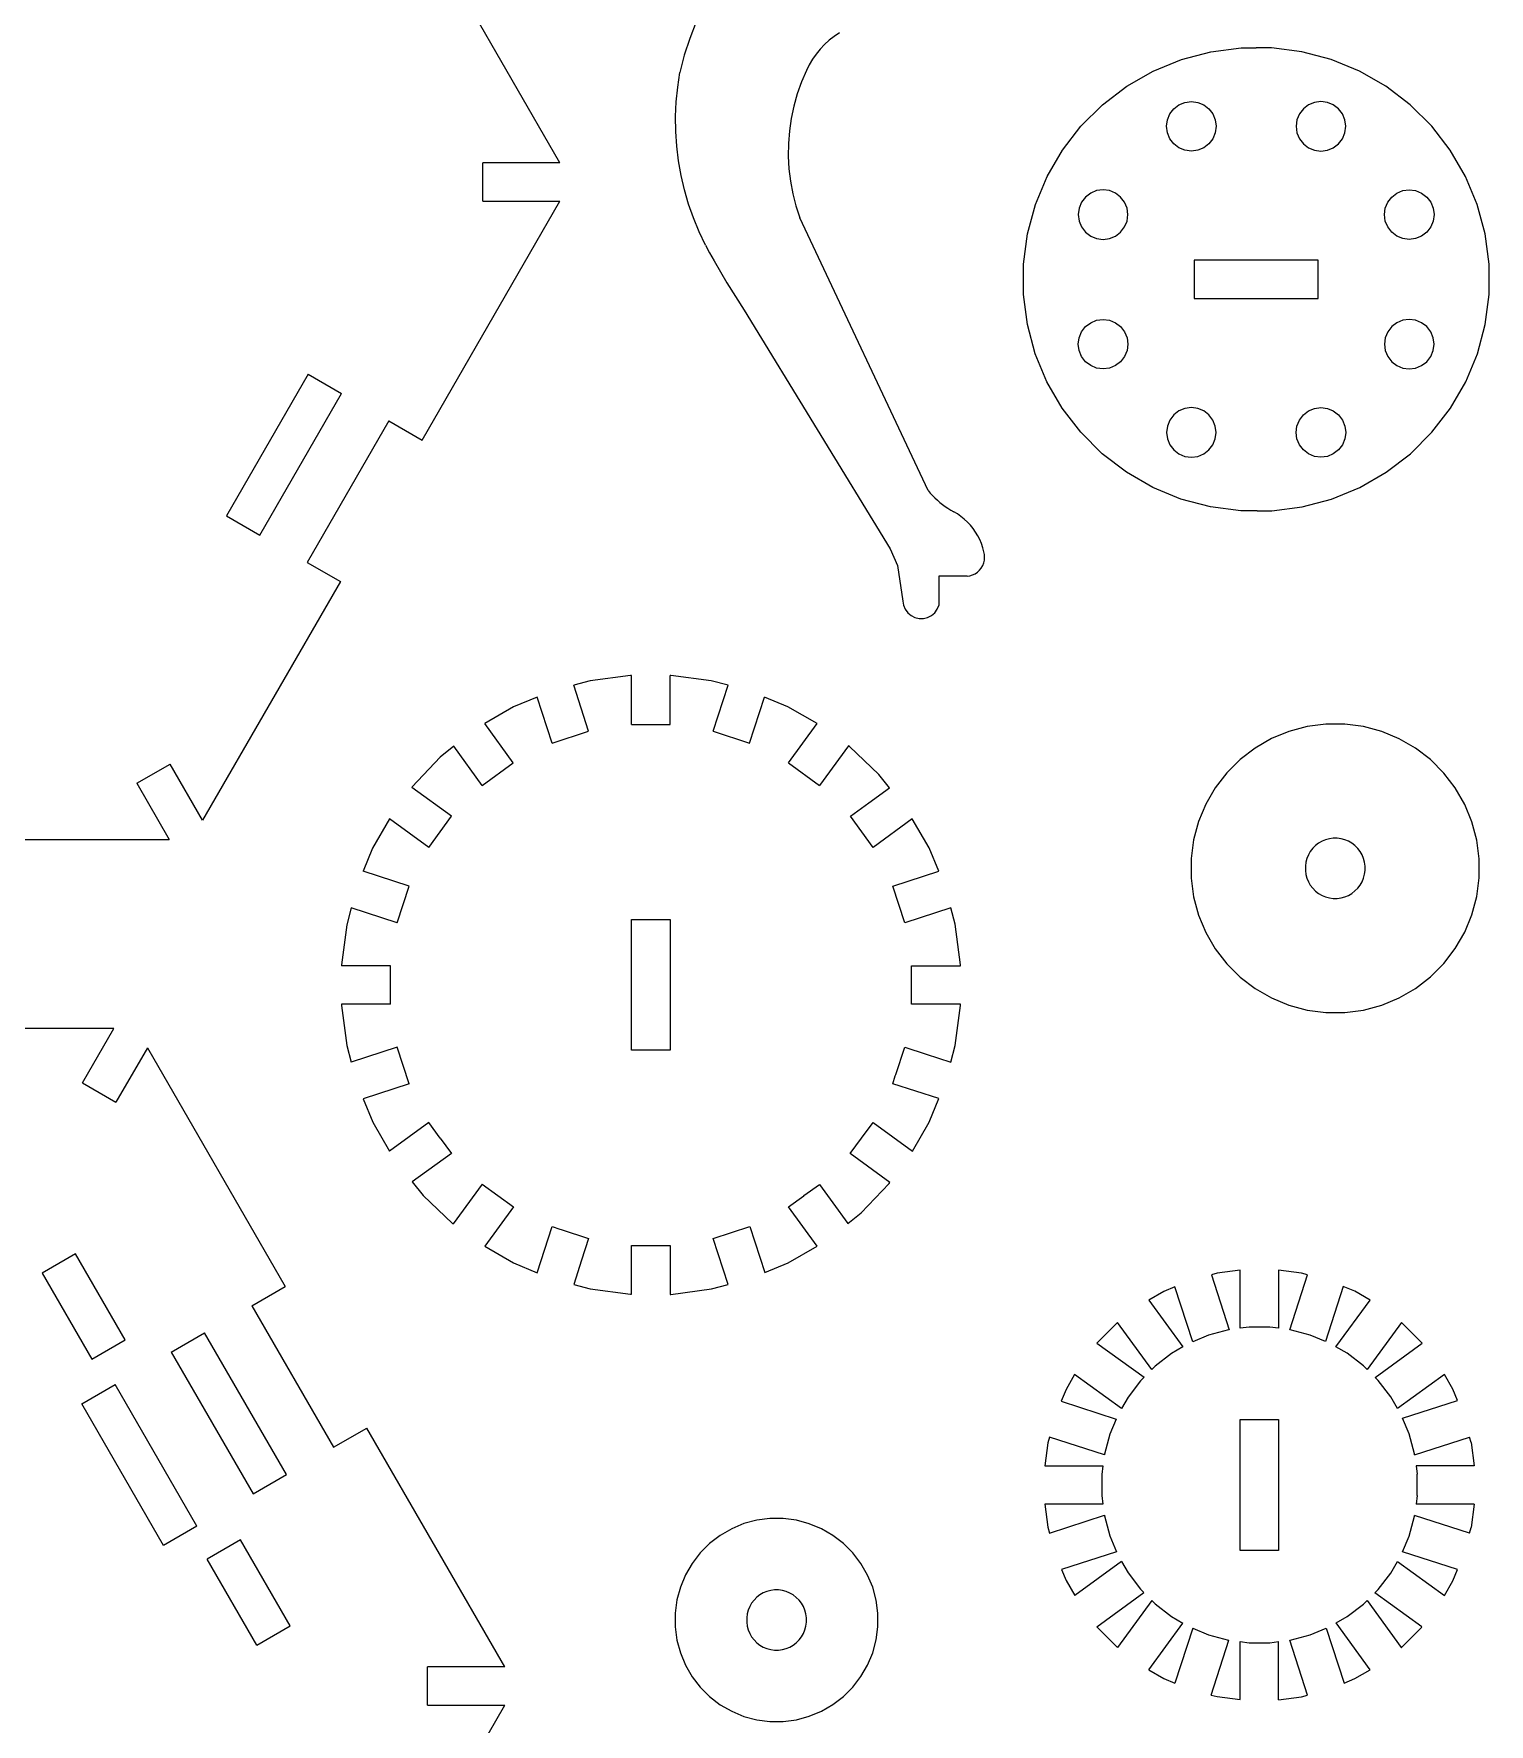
# Model space of a CAD drawing. Extents: x -3998 to 3998, y -3549 to 3549.
# Drawn here: x 3426 to 3993, y -569 to 90 of the extents above; entities that cross this region are included whole.
import ezdxf

# ---------------------------------------------------------------- set-up
doc = ezdxf.new("R2010")
doc.units = 0
doc.header["$MEASUREMENT"] = 0
doc.layers.get('0').update_dxf_attribs({"linetype": 'CONTINUOUS'})

msp = doc.modelspace()

# ---------------------------------------------------------------- linework, layer by layer
for p, q in [((3631.07, 39.67), (3577.37, 132.7)), ((3684.14, 94.62), (3681.62, 88.18)), ((3681.62, 88.18), (3679.51, 81.59)), ((3734.17, 85.75), (3732.46, 83.96)), ((3736, 87.41), (3734.17, 85.75)), ((3737.94, 88.94), (3736, 87.41)), ((3739.99, 90.32), (3737.94, 88.94)), ((3679.51, 81.59), (3677.82, 74.88)), ((3729.46, 80.03), (3728.19, 77.91)), ((3730.89, 82.05), (3729.46, 80.03)), ((3732.46, 83.96), (3730.89, 82.05)), ((3862.18, 75.39), (3873.16, 79.92)), ((3873.16, 79.92), (3884.64, 82.96)), ((3884.64, 82.96), (3896.42, 84.5)), ((3896.42, 84.5), (3902.36, 84.49)), ((3908.31, 84.5), (3902.36, 84.49)), ((3920.09, 82.96), (3908.31, 84.5)), ((3931.57, 79.92), (3920.09, 82.96)), ((3942.55, 75.39), (3931.57, 79.92)), ((3676.94, 69.18), (3677.82, 74.88)), ((3727.07, 75.71), (3725.14, 71.18)), ((3728.19, 77.91), (3727.07, 75.71)), ((3851.88, 69.49), (3862.18, 75.39)), ((3952.85, 69.49), (3942.55, 75.39)), ((3676.37, 63.44), (3676.94, 69.18)), ((3723.51, 66.54), (3722.18, 61.8)), ((3725.14, 71.18), (3723.51, 66.54)), ((3842.46, 62.29), (3851.88, 69.49)), ((3962.27, 62.29), (3952.85, 69.49)), ((3676.12, 57.68), (3676.37, 63.44)), ((3722.18, 61.8), (3721.17, 56.98)), ((3834.04, 53.94), (3842.46, 62.29)), ((3868.68, 58.72), (3870.22, 60.72)), ((3870.22, 60.72), (3872.22, 62.26)), ((3872.22, 62.26), (3874.55, 63.22)), ((3874.55, 63.22), (3877.05, 63.55)), ((3877.05, 63.55), (3879.55, 63.22)), ((3879.55, 63.22), (3881.88, 62.26)), ((3881.88, 62.26), (3883.88, 60.72)), ((3883.88, 60.72), (3885.42, 58.72)), ((3920.71, 60.72), (3919.17, 58.72)), ((3922.71, 62.26), (3920.71, 60.72)), ((3925.04, 63.22), (3922.71, 62.26)), ((3927.54, 63.55), (3925.04, 63.22)), ((3930.04, 63.22), (3927.54, 63.55)), ((3932.37, 62.26), (3930.04, 63.22)), ((3934.37, 60.72), (3932.37, 62.26)), ((3935.91, 58.72), (3934.37, 60.72)), ((3970.69, 53.94), (3962.27, 62.29)), ((3676.18, 51.92), (3676.12, 57.68)), ((3721.17, 56.98), (3720.47, 52.11)), ((3826.81, 44.56), (3834.04, 53.94)), ((3867.39, 53.89), (3867.72, 56.39)), ((3867.72, 51.39), (3867.39, 53.89)), ((3867.72, 56.39), (3868.68, 58.72)), ((3885.42, 58.72), (3886.38, 56.39)), ((3886.38, 56.39), (3886.71, 53.89)), ((3886.71, 53.89), (3886.38, 51.39)), ((3918.2, 56.39), (3917.88, 53.89)), ((3917.88, 53.89), (3918.2, 51.39)), ((3919.17, 58.72), (3918.2, 56.39)), ((3936.87, 56.39), (3935.91, 58.72)), ((3937.2, 53.89), (3936.87, 56.39)), ((3936.87, 51.39), (3937.2, 53.89)), ((3977.92, 44.56), (3970.69, 53.94)), ((3676.55, 46.17), (3676.18, 51.92)), ((3677.24, 40.44), (3676.55, 46.17)), ((3720.09, 47.2), (3720.03, 42.28)), ((3720.47, 52.11), (3720.09, 47.2)), ((3868.68, 49.05), (3867.72, 51.39)), ((3870.22, 47.05), (3868.68, 49.05)), ((3872.22, 45.52), (3870.22, 47.05)), ((3883.88, 47.05), (3881.88, 45.52)), ((3885.42, 49.05), (3883.88, 47.05)), ((3886.38, 51.39), (3885.42, 49.05)), ((3918.2, 51.39), (3919.17, 49.05)), ((3919.17, 49.05), (3920.71, 47.05)), ((3920.71, 47.05), (3922.71, 45.52)), ((3932.37, 45.52), (3934.37, 47.05)), ((3934.37, 47.05), (3935.91, 49.05)), ((3935.91, 49.05), (3936.87, 51.39)), ((3600.97, 24.67), (3600.97, 39.67)), ((3631.07, 39.67), (3600.97, 39.67)), ((3678.23, 34.76), (3677.24, 40.44)), ((3720.03, 42.28), (3720.29, 37.37)), ((3820.85, 34.32), (3826.81, 44.56)), ((3874.55, 44.55), (3872.22, 45.52)), ((3877.05, 44.22), (3874.55, 44.55)), ((3879.55, 44.55), (3877.05, 44.22)), ((3881.88, 45.52), (3879.55, 44.55)), ((3922.71, 45.52), (3925.04, 44.55)), ((3925.04, 44.55), (3927.54, 44.22)), ((3927.54, 44.22), (3930.04, 44.55)), ((3930.04, 44.55), (3932.37, 45.52)), ((3983.88, 34.32), (3977.92, 44.56)), ((3679.54, 29.15), (3678.23, 34.76)), ((3720.29, 37.37), (3720.86, 32.48)), ((3816.3, 23.39), (3820.85, 34.32)), ((3988.43, 23.39), (3983.88, 34.32)), ((3681.14, 23.61), (3679.54, 29.15)), ((3720.86, 32.48), (3721.76, 27.64)), ((3721.76, 27.64), (3722.96, 22.87)), ((3837.83, 27.86), (3835.82, 26.33)), ((3840.16, 28.83), (3837.83, 27.86)), ((3842.66, 29.16), (3840.16, 28.83)), ((3845.16, 28.83), (3842.66, 29.16)), ((3847.49, 27.86), (3845.16, 28.83)), ((3849.49, 26.33), (3847.49, 27.86)), ((3955.1, 26.33), (3957.1, 27.86)), ((3957.1, 27.86), (3959.43, 28.83)), ((3959.43, 28.83), (3961.93, 29.16)), ((3961.93, 29.16), (3964.43, 28.83)), ((3964.43, 28.83), (3966.76, 27.86)), ((3966.76, 27.86), (3968.77, 26.33)), ((3577.37, -68.35), (3631.07, 24.67)), ((3600.97, 24.67), (3631.07, 24.67)), ((3683.05, 18.17), (3681.14, 23.61)), ((3722.96, 22.87), (3724.47, 18.19)), ((3813.21, 11.97), (3816.3, 23.39)), ((3833.32, 21.99), (3832.99, 19.49)), ((3834.29, 24.33), (3833.32, 21.99)), ((3835.82, 26.33), (3834.29, 24.33)), ((3851.03, 24.33), (3849.49, 26.33)), ((3851.99, 21.99), (3851.03, 24.33)), ((3852.32, 19.49), (3851.99, 21.99)), ((3952.27, 19.49), (3952.6, 21.99)), ((3952.6, 21.99), (3953.56, 24.33)), ((3953.56, 24.33), (3955.1, 26.33)), ((3968.77, 26.33), (3970.3, 24.33)), ((3970.3, 24.33), (3971.27, 21.99)), ((3971.27, 21.99), (3971.6, 19.49)), ((3991.52, 11.97), (3988.43, 23.39)), ((3685.25, 12.84), (3683.05, 18.17)), ((3774.51, -88.02), (3724.47, 18.19)), ((3832.99, 19.49), (3833.32, 16.99)), ((3833.32, 16.99), (3834.29, 14.66)), ((3834.29, 14.66), (3835.82, 12.66)), ((3849.49, 12.66), (3851.03, 14.66)), ((3851.03, 14.66), (3851.99, 16.99)), ((3851.99, 16.99), (3852.32, 19.49)), ((3952.6, 16.99), (3952.27, 19.49)), ((3953.56, 14.66), (3952.6, 16.99)), ((3955.1, 12.66), (3953.56, 14.66)), ((3970.3, 14.66), (3968.77, 12.66)), ((3971.27, 16.99), (3970.3, 14.66)), ((3971.6, 19.49), (3971.27, 16.99)), ((3687.73, 7.64), (3685.25, 12.84)), ((3687.73, 7.64), (3689.37, 4.54)), ((3811.66, 0.24), (3813.21, 11.97)), ((3835.82, 12.66), (3837.83, 11.12)), ((3837.83, 11.12), (3840.16, 10.16)), ((3840.16, 10.16), (3842.66, 9.83)), ((3842.66, 9.83), (3845.16, 10.16)), ((3845.16, 10.16), (3847.49, 11.12)), ((3847.49, 11.12), (3849.49, 12.66)), ((3957.1, 11.12), (3955.1, 12.66)), ((3959.43, 10.16), (3957.1, 11.12)), ((3961.93, 9.83), (3959.43, 10.16)), ((3964.43, 10.16), (3961.93, 9.83)), ((3966.76, 11.12), (3964.43, 10.16)), ((3968.77, 12.66), (3966.76, 11.12)), ((3993.07, 0.24), (3991.52, 11.97)), ((3689.37, 4.54), (3691.08, 1.48)), ((3691.08, 1.48), (3696.03, -7.12)), ((3811.63, -11.59), (3811.66, 0.24)), ((3926.49, 1.75), (3878.1, 1.75)), ((3878.1, 1.75), (3878.1, -13.25)), ((3926.49, -13.25), (3926.49, 1.75)), ((3993.09, -11.59), (3993.07, 0.24)), ((3696.03, -7.12), (3702.76, -17.79)), ((3813.19, -23.32), (3811.63, -11.59)), ((3991.54, -23.32), (3993.09, -11.59)), ((3702.76, -17.79), (3759.65, -110.79)), ((3878.1, -13.25), (3926.49, -13.25)), ((3816.24, -34.75), (3813.19, -23.32)), ((3833.32, -28.49), (3834.29, -26.16)), ((3834.29, -26.16), (3835.82, -24.16)), ((3835.82, -24.16), (3837.83, -22.63)), ((3837.83, -22.63), (3840.16, -21.66)), ((3840.16, -21.66), (3842.66, -21.33)), ((3842.66, -21.33), (3845.16, -21.66)), ((3845.16, -21.66), (3847.49, -22.63)), ((3847.49, -22.63), (3849.49, -24.16)), ((3849.49, -24.16), (3851.03, -26.16)), ((3851.03, -26.16), (3851.99, -28.49)), ((3953.56, -26.16), (3952.6, -28.49)), ((3955.1, -24.16), (3953.56, -26.16)), ((3957.1, -22.63), (3955.1, -24.16)), ((3959.43, -21.66), (3957.1, -22.63)), ((3961.93, -21.33), (3959.43, -21.66)), ((3964.43, -21.66), (3961.93, -21.33)), ((3966.76, -22.63), (3964.43, -21.66)), ((3968.77, -24.16), (3966.76, -22.63)), ((3970.3, -26.16), (3968.77, -24.16)), ((3971.27, -28.49), (3970.3, -26.16)), ((3988.49, -34.75), (3991.54, -23.32)), ((3832.99, -31), (3833.32, -28.49)), ((3833.32, -33.5), (3832.99, -31)), ((3851.99, -28.49), (3852.32, -31)), ((3852.32, -31), (3851.99, -33.5)), ((3952.6, -28.49), (3952.27, -31)), ((3952.27, -31), (3952.6, -33.5)), ((3971.6, -31), (3971.27, -28.49)), ((3971.27, -33.5), (3971.6, -31)), ((3820.79, -45.68), (3816.24, -34.75)), ((3834.29, -35.83), (3833.32, -33.5)), ((3835.82, -37.83), (3834.29, -35.83)), ((3837.83, -39.36), (3835.82, -37.83)), ((3840.16, -40.33), (3837.83, -39.36)), ((3847.49, -39.36), (3845.16, -40.33)), ((3849.49, -37.83), (3847.49, -39.36)), ((3851.03, -35.83), (3849.49, -37.83)), ((3851.99, -33.5), (3851.03, -35.83)), ((3952.6, -33.5), (3953.56, -35.83)), ((3953.56, -35.83), (3955.1, -37.83)), ((3955.1, -37.83), (3957.1, -39.36)), ((3957.1, -39.36), (3959.43, -40.33)), ((3964.43, -40.33), (3966.76, -39.36)), ((3966.76, -39.36), (3968.77, -37.83)), ((3968.77, -37.83), (3970.3, -35.83)), ((3970.3, -35.83), (3971.27, -33.5)), ((3983.94, -45.68), (3988.49, -34.75)), ((3533.01, -42.74), (3501.15, -97.91)), ((3533.01, -42.74), (3546, -50.24)), ((3826.71, -55.93), (3820.79, -45.68)), ((3842.66, -40.66), (3840.16, -40.33)), ((3845.16, -40.33), (3842.66, -40.66)), ((3959.43, -40.33), (3961.93, -40.66)), ((3961.93, -40.66), (3964.43, -40.33)), ((3978.02, -55.93), (3983.94, -45.68)), ((3514.14, -105.41), (3546, -50.24)), ((3833.94, -65.32), (3826.71, -55.93)), ((3870.22, -58.56), (3868.68, -60.56)), ((3872.22, -57.02), (3870.22, -58.56)), ((3874.55, -56.05), (3872.22, -57.02)), ((3877.05, -55.72), (3874.55, -56.05)), ((3879.55, -56.05), (3877.05, -55.72)), ((3881.88, -57.02), (3879.55, -56.05)), ((3883.88, -58.56), (3881.88, -57.02)), ((3885.42, -60.56), (3883.88, -58.56)), ((3919.17, -60.56), (3920.71, -58.56)), ((3920.71, -58.56), (3922.71, -57.02)), ((3922.71, -57.02), (3925.04, -56.05)), ((3925.04, -56.05), (3927.54, -55.72)), ((3927.54, -55.72), (3930.04, -56.05)), ((3930.04, -56.05), (3932.37, -57.02)), ((3932.37, -57.02), (3934.37, -58.56)), ((3934.37, -58.56), (3935.91, -60.56)), ((3970.79, -65.32), (3978.02, -55.93)), ((3564.38, -60.85), (3532.52, -116.02)), ((3564.38, -60.85), (3577.37, -68.35)), ((3842.33, -73.7), (3833.94, -65.32)), ((3867.72, -62.89), (3867.39, -65.39)), ((3867.39, -65.39), (3867.72, -67.89)), ((3868.68, -60.56), (3867.72, -62.89)), ((3886.38, -62.89), (3885.42, -60.56)), ((3886.71, -65.39), (3886.38, -62.89)), ((3886.38, -67.89), (3886.71, -65.39)), ((3917.88, -65.39), (3918.2, -62.89)), ((3918.2, -67.89), (3917.88, -65.39)), ((3918.2, -62.89), (3919.17, -60.56)), ((3935.91, -60.56), (3936.87, -62.89)), ((3936.87, -62.89), (3937.2, -65.39)), ((3937.2, -65.39), (3936.87, -67.89)), ((3962.4, -73.7), (3970.79, -65.32)), ((3867.72, -67.89), (3868.68, -70.22)), ((3868.68, -70.22), (3870.22, -72.22)), ((3870.22, -72.22), (3872.22, -73.76)), ((3881.88, -73.76), (3883.88, -72.22)), ((3883.88, -72.22), (3885.42, -70.22)), ((3885.42, -70.22), (3886.38, -67.89)), ((3919.17, -70.22), (3918.2, -67.89)), ((3920.71, -72.22), (3919.17, -70.22)), ((3922.71, -73.76), (3920.71, -72.22)), ((3934.37, -72.22), (3932.37, -73.76)), ((3935.91, -70.22), (3934.37, -72.22)), ((3936.87, -67.89), (3935.91, -70.22)), ((3851.76, -80.9), (3842.33, -73.7)), ((3872.22, -73.76), (3874.55, -74.72)), ((3874.55, -74.72), (3877.05, -75.05)), ((3877.05, -75.05), (3879.55, -74.72)), ((3879.55, -74.72), (3881.88, -73.76)), ((3925.04, -74.72), (3922.71, -73.76)), ((3927.54, -75.05), (3925.04, -74.72)), ((3930.04, -74.72), (3927.54, -75.05)), ((3932.37, -73.76), (3930.04, -74.72)), ((3952.97, -80.9), (3962.4, -73.7)), ((3862.04, -86.83), (3851.76, -80.9)), ((3942.69, -86.83), (3952.97, -80.9)), ((3774.51, -88.02), (3775.35, -89.01)), ((3775.35, -89.01), (3776.23, -89.97)), ((3776.23, -89.97), (3777.15, -90.9)), ((3777.15, -90.9), (3778.1, -91.79)), ((3778.1, -91.79), (3779.08, -92.64)), ((3873.01, -91.36), (3862.04, -86.83)), ((3884.49, -94.44), (3873.01, -91.36)), ((3920.24, -94.44), (3931.71, -91.36)), ((3931.71, -91.36), (3942.69, -86.83)), ((3501.15, -97.91), (3514.14, -105.41)), ((3779.08, -92.64), (3780.1, -93.45)), ((3780.1, -93.45), (3781.14, -94.23)), ((3781.14, -94.23), (3782.22, -94.96)), ((3782.22, -94.96), (3783.32, -95.64)), ((3783.32, -95.64), (3784.46, -96.29)), ((3785.9, -97.14), (3784.46, -96.29)), ((3787.28, -98.1), (3785.9, -97.14)), ((3788.59, -99.16), (3787.28, -98.1)), ((3896.27, -95.98), (3884.49, -94.44)), ((3902.68, -95.99), (3896.27, -95.98)), ((3902.68, -95.99), (3908.46, -95.98)), ((3908.46, -95.98), (3920.24, -94.44)), ((3789.83, -100.3), (3788.59, -99.16)), ((3790.97, -101.53), (3789.83, -100.3)), ((3792.03, -102.84), (3790.97, -101.53)), ((3792.99, -104.22), (3792.03, -102.84)), ((3793.84, -105.67), (3792.99, -104.22)), ((3759.65, -110.79), (3762.56, -117.25)), ((3794.59, -107.17), (3793.84, -105.67)), ((3795.24, -108.72), (3794.59, -107.17)), ((3795.77, -110.32), (3795.24, -108.72)), ((3796.18, -111.95), (3795.77, -110.32)), ((3796.42, -113.02), (3796.18, -111.95)), ((3532.52, -116.02), (3545.51, -123.52)), ((3762.56, -117.25), (3764.66, -131.12)), ((3794.53, -119.1), (3795.22, -118.24)), ((3795.22, -118.24), (3795.77, -117.29)), ((3795.77, -117.29), (3796.17, -116.27)), ((3796.17, -116.27), (3796.42, -115.21)), ((3796.5, -114.11), (3796.42, -113.02)), ((3796.42, -115.21), (3796.5, -114.11)), ((3545.51, -123.52), (3491.81, -216.55)), ((3778.72, -121.4), (3778.72, -132.79)), ((3789.69, -121.4), (3778.72, -121.4)), ((3789.69, -121.4), (3790.77, -121.24)), ((3790.77, -121.24), (3791.82, -120.92)), ((3791.82, -120.92), (3792.81, -120.45)), ((3792.81, -120.45), (3793.72, -119.84)), ((3793.72, -119.84), (3794.53, -119.1)), ((3764.66, -131.12), (3764.94, -132.77)), ((3764.94, -132.77), (3765.59, -134.31)), ((3765.59, -134.31), (3766.59, -135.66)), ((3766.59, -135.66), (3767.87, -136.74)), ((3767.87, -136.74), (3769.36, -137.49)), ((3769.36, -137.49), (3770.99, -137.88)), ((3770.99, -137.88), (3772.66, -137.88)), ((3772.66, -137.88), (3774.29, -137.5)), ((3774.29, -137.5), (3775.78, -136.75)), ((3775.78, -136.75), (3777.06, -135.67)), ((3777.06, -135.67), (3778.06, -134.32)), ((3778.06, -134.32), (3778.72, -132.79)), ((3642.84, -162.18), (3636.41, -163.91)), ((3642.23, -181.83), (3636.41, -163.91)), ((3658.5, -160.11), (3642.84, -162.18)), ((3658.97, -160.11), (3658.5, -160.11)), ((3658.97, -179.18), (3658.97, -160.11)), ((3673.97, -179.18), (3673.97, -160.09)), ((3674.29, -160.09), (3673.97, -160.09)), ((3689.95, -162.15), (3674.29, -160.09)), ((3696.53, -163.9), (3689.95, -162.15)), ((3690.7, -181.83), (3696.53, -163.9)), ((3622.15, -168.55), (3613, -172.34)), ((3627.97, -186.46), (3622.15, -168.55)), ((3704.96, -186.46), (3710.8, -168.52)), ((3719.81, -172.26), (3710.8, -168.52)), ((3613, -172.34), (3601.76, -178.85)), ((3731.21, -178.81), (3719.81, -172.26)), ((3612.87, -194.16), (3601.76, -178.85)), ((3627.97, -186.46), (3642.23, -181.83)), ((3658.97, -179.18), (3673.97, -179.18)), ((3690.7, -181.83), (3704.96, -186.46)), ((3720.06, -194.16), (3731.21, -178.81)), ((3915.07, -181.89), (3908.28, -184.7)), ((3922.18, -180), (3915.07, -181.89)), ((3929.47, -179.04), (3922.18, -180)), ((3936.83, -179.05), (3929.47, -179.04)), ((3944.12, -180.01), (3936.83, -179.05)), ((3951.23, -181.92), (3944.12, -180.01)), ((3958.02, -184.74), (3951.23, -181.92)), ((3589.68, -187.7), (3584.4, -191.99)), ((3600.76, -202.95), (3589.68, -187.7)), ((3743.43, -187.57), (3732.22, -202.99)), ((3743.8, -187.84), (3743.43, -187.57)), ((3755.26, -198.72), (3743.8, -187.84)), ((3901.9, -188.37), (3896.06, -192.85)), ((3908.28, -184.7), (3901.9, -188.37)), ((3964.39, -188.43), (3958.02, -184.74)), ((3970.22, -192.91), (3964.39, -188.43)), ((3466.15, -202.11), (3479.14, -194.61)), ((3491.81, -216.55), (3479.14, -194.61)), ((3584.4, -191.99), (3573.53, -203.44)), ((3600.76, -202.95), (3612.87, -194.16)), ((3720.06, -194.16), (3732.22, -202.99)), ((3896.06, -192.85), (3890.85, -198.04)), ((3975.41, -198.12), (3970.22, -192.91)), ((3466.15, -202.11), (3478.82, -224.05)), ((3573.53, -203.44), (3573.34, -203.7)), ((3588.78, -214.93), (3573.34, -203.7)), ((3751.37, -209.76), (3759.43, -203.89)), ((3759.43, -203.89), (3755.26, -198.72)), ((3886.37, -203.88), (3882.68, -210.24)), ((3890.85, -198.04), (3886.37, -203.88)), ((3979.89, -203.95), (3975.41, -198.12)), ((3983.56, -210.33), (3979.89, -203.95)), ((3744.19, -214.97), (3751.37, -209.76)), ((3882.68, -210.24), (3879.87, -217.04)), ((3986.37, -217.13), (3983.56, -210.33)), ((3564.64, -215.98), (3558.08, -227.38)), ((3579.99, -227.13), (3564.64, -215.98)), ((3584.32, -221.06), (3588.78, -214.93)), ((3748.65, -221.06), (3744.19, -214.97)), ((3768.34, -215.97), (3753.03, -227.09)), ((3774.85, -227.21), (3768.34, -215.97)), ((3879.87, -217.04), (3877.95, -224.14)), ((3988.27, -224.24), (3986.37, -217.13)), ((3579.99, -227.13), (3584.39, -221.06)), ((3584.39, -221.06), (3584.32, -221.06)), ((3753.03, -227.09), (3748.65, -221.06)), ((3930.84, -223.72), (3929.36, -224.11)), ((3932.35, -223.52), (3930.84, -223.72)), ((3933.88, -223.53), (3932.35, -223.52)), ((3935.39, -223.72), (3933.88, -223.53)), ((3936.86, -224.12), (3935.39, -223.72)), ((3371.4, -224.05), (3478.82, -224.05)), ((3558.08, -227.38), (3554.35, -236.39)), ((3778.64, -236.36), (3774.85, -227.21)), ((3877.95, -224.14), (3876.99, -231.43)), ((3922.65, -229.99), (3922.07, -231.4)), ((3923.41, -228.67), (3922.65, -229.99)), ((3924.34, -227.46), (3923.41, -228.67)), ((3925.42, -226.39), (3924.34, -227.46)), ((3926.63, -225.46), (3925.42, -226.39)), ((3927.96, -224.7), (3926.63, -225.46)), ((3929.36, -224.11), (3927.96, -224.7)), ((3938.27, -224.71), (3936.86, -224.12)), ((3939.59, -225.47), (3938.27, -224.71)), ((3940.8, -226.4), (3939.59, -225.47)), ((3941.88, -227.48), (3940.8, -226.4)), ((3942.8, -228.69), (3941.88, -227.48)), ((3943.56, -230.01), (3942.8, -228.69)), ((3944.15, -231.42), (3943.56, -230.01)), ((3989.23, -231.53), (3988.27, -224.24)), ((3572.29, -242.22), (3554.35, -236.39)), ((3760.72, -242.18), (3778.64, -236.36)), ((3876.99, -231.43), (3876.99, -235.58)), ((3876.99, -235.58), (3876.99, -239.05)), ((3921.67, -232.87), (3921.47, -234.38)), ((3921.47, -234.38), (3921.47, -235.58)), ((3921.47, -235.58), (3921.47, -236.1)), ((3921.47, -236.1), (3921.67, -237.61)), ((3922.07, -231.4), (3921.67, -232.87)), ((3944.54, -232.89), (3944.15, -231.42)), ((3944.74, -234.41), (3944.54, -232.89)), ((3944.54, -237.59), (3944.74, -236.08)), ((3944.74, -235.24), (3944.74, -234.41)), ((3944.74, -236.08), (3944.74, -235.24)), ((3989.22, -235.24), (3989.23, -231.53)), ((3989.23, -238.96), (3989.22, -235.24)), ((3567.66, -256.49), (3572.29, -242.22)), ((3765.36, -256.45), (3760.72, -242.18)), ((3876.99, -239.05), (3877.95, -246.35)), ((3921.67, -237.61), (3922.07, -239.09)), ((3922.07, -239.09), (3922.65, -240.49)), ((3922.65, -240.49), (3923.41, -241.81)), ((3923.41, -241.81), (3924.34, -243.02)), ((3924.34, -243.02), (3925.42, -244.1)), ((3940.8, -244.09), (3941.88, -243.01)), ((3941.88, -243.01), (3942.8, -241.8)), ((3942.8, -241.8), (3943.56, -240.48)), ((3943.56, -240.48), (3944.15, -239.07)), ((3944.15, -239.07), (3944.54, -237.59)), ((3988.27, -246.25), (3989.23, -238.96)), ((3877.95, -246.35), (3879.87, -253.45)), ((3925.42, -244.1), (3926.63, -245.03)), ((3926.63, -245.03), (3927.96, -245.79)), ((3927.96, -245.79), (3929.36, -246.37)), ((3929.36, -246.37), (3930.84, -246.76)), ((3930.84, -246.76), (3932.35, -246.96)), ((3932.35, -246.96), (3933.88, -246.96)), ((3933.88, -246.96), (3935.39, -246.76)), ((3935.39, -246.76), (3936.86, -246.36)), ((3936.86, -246.36), (3938.27, -245.78)), ((3938.27, -245.78), (3939.59, -245.02)), ((3939.59, -245.02), (3940.8, -244.09)), ((3986.37, -253.36), (3988.27, -246.25)), ((3549.73, -250.66), (3547.98, -257.23)), ((3567.66, -256.49), (3549.73, -250.66)), ((3658.97, -306.18), (3658.97, -255.18)), ((3658.97, -255.18), (3673.97, -255.18)), ((3673.97, -255.18), (3673.97, -306.18)), ((3783.28, -250.62), (3765.36, -256.45)), ((3785.01, -257.05), (3783.28, -250.62)), ((3879.87, -253.45), (3882.68, -260.25)), ((3983.56, -260.16), (3986.37, -253.36)), ((3547.98, -257.23), (3545.92, -272.89)), ((3787.1, -272.89), (3785.01, -257.05)), ((3882.68, -260.25), (3886.37, -266.61)), ((3979.89, -266.53), (3983.56, -260.16)), ((3886.37, -266.61), (3890.85, -272.45)), ((3975.41, -272.37), (3979.89, -266.53)), ((3545.92, -272.89), (3545.92, -273.22)), ((3565.01, -273.22), (3545.92, -273.22)), ((3565.01, -288.22), (3565.01, -273.22)), ((3768.01, -273.22), (3787.1, -273.22)), ((3768.01, -288.22), (3768.01, -273.22)), ((3787.1, -273.22), (3787.1, -272.89)), ((3890.85, -272.45), (3896.06, -277.64)), ((3970.22, -277.58), (3975.41, -272.37)), ((3896.06, -277.64), (3901.9, -282.12)), ((3901.9, -282.12), (3908.28, -285.78)), ((3958.02, -285.75), (3964.39, -282.06)), ((3964.39, -282.06), (3970.22, -277.58)), ((3545.94, -288.22), (3545.94, -288.69)), ((3565.01, -288.22), (3545.94, -288.22)), ((3545.94, -288.69), (3548.01, -304.35)), ((3787.07, -288.22), (3768.01, -288.22)), ((3785.01, -304.35), (3787.07, -288.69)), ((3787.07, -288.69), (3787.07, -288.22)), ((3908.28, -285.78), (3915.07, -288.6)), ((3915.07, -288.6), (3922.18, -290.49)), ((3944.12, -290.48), (3951.23, -288.56)), ((3951.23, -288.56), (3958.02, -285.75)), ((3922.18, -290.49), (3929.47, -291.45)), ((3929.47, -291.45), (3936.83, -291.44)), ((3936.83, -291.44), (3944.12, -290.48)), ((3457.3, -297.67), (3349.88, -297.67)), ((3445.03, -318.91), (3457.3, -297.67)), ((3470.29, -305.17), (3458.02, -326.41)), ((3470.29, -305.17), (3524, -398.19)), ((3548.01, -304.35), (3549.74, -310.78)), ((3567.66, -304.95), (3549.74, -310.78)), ((3572.29, -319.22), (3567.66, -304.95)), ((3673.97, -306.18), (3658.97, -306.18)), ((3761.89, -315.64), (3765.36, -304.95)), ((3765.36, -304.95), (3773.79, -307.69)), ((3773.79, -307.69), (3783.28, -310.76)), ((3783.28, -310.76), (3785.01, -304.35)), ((3760.72, -319.18), (3761.69, -316.12)), ((3761.69, -316.12), (3761.89, -315.64)), ((3445.03, -318.91), (3458.02, -326.41)), ((3572.29, -319.22), (3554.38, -325.04)), ((3778.67, -325), (3760.72, -319.18)), ((3554.38, -325.04), (3558.17, -334.19)), ((3774.85, -334.19), (3778.67, -325)), ((3558.17, -334.19), (3564.68, -345.43)), ((3579.99, -334.31), (3564.68, -345.43)), ((3584.39, -340.38), (3579.99, -334.31)), ((3748.59, -340.38), (3753.03, -334.27)), ((3753.03, -334.27), (3768.38, -345.42)), ((3768.38, -345.42), (3774.85, -334.19)), ((3584.39, -340.38), (3588.74, -346.39)), ((3744.16, -346.43), (3748.55, -340.38)), ((3748.55, -340.38), (3748.59, -340.38)), ((3588.74, -346.39), (3573.49, -357.46)), ((3759.58, -357.64), (3744.16, -346.43)), ((3573.49, -357.46), (3577.77, -362.74)), ((3600.72, -358.37), (3589.49, -373.81)), ((3600.72, -358.37), (3606.81, -362.76)), ((3726.13, -362.79), (3732.17, -358.4)), ((3732.17, -358.4), (3737.39, -365.58)), ((3748.43, -369.47), (3759.3, -358.02)), ((3759.3, -358.02), (3759.58, -357.64)), ((3577.77, -362.74), (3589.23, -373.62)), ((3612.92, -367.2), (3601.77, -382.55)), ((3606.81, -362.76), (3612.92, -367.2)), ((3720.1, -367.2), (3726.13, -362.83)), ((3731.22, -382.51), (3720.1, -367.2)), ((3726.13, -362.83), (3726.13, -362.79)), ((3737.39, -365.58), (3743.26, -373.64)), ((3589.23, -373.62), (3589.49, -373.81)), ((3622.18, -392.84), (3628.01, -374.89)), ((3628.01, -374.89), (3631.07, -375.86)), ((3690.74, -379.53), (3705.01, -374.89)), ((3705.01, -374.89), (3710.83, -392.81)), ((3743.26, -373.64), (3748.43, -369.47)), ((3631.07, -375.86), (3631.55, -376.06)), ((3631.55, -376.06), (3642.23, -379.53)), ((3642.23, -379.53), (3639.49, -387.97)), ((3696.56, -397.45), (3690.74, -379.53)), ((3442.26, -385.54), (3429.27, -393.04)), ((3461.6, -419.04), (3442.26, -385.54)), ((3601.77, -382.55), (3613, -389.02)), ((3639.49, -387.97), (3636.43, -397.45)), ((3658.97, -382.18), (3673.97, -382.18)), ((3658.97, -401.24), (3658.97, -382.18)), ((3673.97, -382.18), (3673.97, -401.27)), ((3719.98, -389.02), (3731.22, -382.51)), ((3429.27, -393.04), (3448.61, -426.54)), ((3613, -389.02), (3622.18, -392.84)), ((3710.83, -392.81), (3719.98, -389.02)), ((3887.14, -393.06), (3884.89, -393.67)), ((3884.89, -393.67), (3891.84, -415.05)), ((3896.07, -391.88), (3887.14, -393.06)), ((3896.07, -414.49), (3896.07, -391.88)), ((3919.92, -393.04), (3911.07, -391.88)), ((3911.07, -391.88), (3911.07, -414.48)), ((3915.37, -415.05), (3922.3, -393.67)), ((3922.3, -393.67), (3919.92, -393.04)), ((3511, -405.69), (3524, -398.19)), ((3636.43, -397.45), (3642.84, -399.18)), ((3642.84, -399.18), (3658.5, -401.24)), ((3658.5, -401.24), (3658.97, -401.24)), ((3673.97, -401.27), (3674.29, -401.27)), ((3674.29, -401.27), (3690.14, -399.18)), ((3690.14, -399.18), (3696.56, -397.45)), ((3866.37, -400.13), (3860.54, -403.51)), ((3870.65, -398.36), (3866.37, -400.13)), ((3877.6, -419.74), (3870.65, -398.36)), ((3936.23, -398.22), (3929.31, -419.62)), ((3940.7, -400.07), (3936.23, -398.22)), ((3946.67, -403.5), (3940.7, -400.07)), ((3511, -405.69), (3542.86, -460.87)), ((3860.54, -403.51), (3873.78, -421.75)), ((3933.41, -421.74), (3946.67, -403.5)), ((3848.15, -412.33), (3840.39, -420.12)), ((3848.32, -412.2), (3848.15, -412.33)), ((3861.64, -430.54), (3848.32, -412.2)), ((3899.53, -414.04), (3896.07, -414.49)), ((3907.58, -414.02), (3899.53, -414.04)), ((3911.07, -414.48), (3907.58, -414.02)), ((3958.95, -412.24), (3945.57, -430.56)), ((3966.73, -420), (3958.95, -412.24)), ((3448.61, -426.54), (3461.6, -419.04)), ((3479.63, -423.8), (3492.62, -416.3)), ((3524.48, -471.48), (3492.62, -416.3)), ((3840.39, -420.12), (3840.28, -420.26)), ((3840.28, -420.26), (3858.61, -433.58)), ((3883.77, -417.19), (3877.6, -419.74)), ((3891.54, -415.09), (3883.77, -417.19)), ((3891.84, -415.05), (3891.54, -415.09)), ((3915.56, -415.07), (3915.37, -415.05)), ((3923.34, -417.15), (3915.56, -415.07)), ((3929.31, -419.62), (3923.34, -417.15)), ((3948.63, -433.61), (3966.96, -420.29)), ((3966.96, -420.29), (3966.73, -420)), ((3479.63, -423.8), (3511.49, -478.98)), ((3869.36, -424.31), (3862.97, -429.21)), ((3873.78, -421.75), (3869.36, -424.31)), ((3937.76, -424.24), (3933.41, -421.74)), ((3944.15, -429.14), (3937.76, -424.24)), ((3831.59, -432.49), (3828.22, -438.37)), ((3849.83, -445.75), (3831.59, -432.49)), ((3858.61, -433.58), (3857.29, -434.91)), ((3862.97, -429.21), (3861.64, -430.54)), ((3945.57, -430.56), (3944.15, -429.14)), ((3949.86, -434.83), (3948.63, -433.61)), ((3975.62, -432.5), (3957.38, -445.74)), ((3978.94, -438.23), (3975.62, -432.5)), ((3444.79, -443.92), (3457.78, -436.42)), ((3489.63, -491.6), (3457.78, -436.42)), ((3828.22, -438.37), (3826.32, -442.94)), ((3852.39, -441.3), (3849.83, -445.75)), ((3857.29, -434.91), (3852.39, -441.3)), ((3954.76, -441.22), (3949.86, -434.83)), ((3957.38, -445.74), (3954.76, -441.22)), ((3980.76, -442.63), (3978.94, -438.23)), ((3476.64, -499.1), (3444.79, -443.92)), ((3826.32, -442.94), (3847.72, -449.86)), ((3959.38, -449.58), (3980.76, -442.63)), ((3542.86, -460.87), (3555.85, -453.37)), ((3609.56, -546.39), (3555.85, -453.37)), ((3847.72, -449.86), (3845.29, -455.72)), ((3896.07, -450.05), (3911.07, -450.05)), ((3896.07, -501.05), (3896.07, -450.05)), ((3911.07, -450.05), (3911.07, -501.05)), ((3961.88, -455.62), (3959.38, -449.58)), ((3821.18, -459.14), (3820.01, -468.09)), ((3821.79, -456.88), (3821.18, -459.14)), ((3843.18, -463.82), (3821.79, -456.88)), ((3845.29, -455.72), (3843.22, -463.5)), ((3963.98, -463.4), (3961.88, -455.62)), ((3964.04, -463.84), (3985.44, -456.89)), ((3986.01, -459), (3985.44, -456.89)), ((3986.01, -459), (3987.2, -468.09)), ((3843.22, -463.5), (3843.18, -463.82)), ((3964.04, -463.84), (3963.98, -463.4)), ((3511.49, -478.98), (3524.48, -471.48)), ((3820.01, -468.09), (3842.62, -468.09)), ((3842.62, -468.09), (3842.17, -471.49)), ((3842.17, -471.49), (3842.18, -475.55)), ((3987.2, -468.09), (3964.59, -468.09)), ((3964.59, -468.09), (3965.03, -471.38)), ((3965.04, -475.19), (3965.03, -471.38)), ((3842.18, -475.55), (3842.17, -479.6)), ((3842.17, -479.6), (3842.63, -483.09)), ((3965.03, -479.71), (3964.58, -483.09)), ((3965.03, -479.71), (3965.04, -475.9)), ((3965.04, -475.9), (3965.04, -475.19)), ((3820.02, -483.09), (3821.18, -491.95)), ((3842.63, -483.09), (3820.02, -483.09)), ((3821.81, -494.28), (3843.19, -487.34)), ((3843.19, -487.34), (3843.22, -487.59)), ((3963.98, -487.69), (3964.01, -487.42)), ((3985.4, -494.33), (3964.01, -487.42)), ((3987.19, -483.09), (3964.58, -483.09)), ((3987.19, -483.09), (3986.01, -492.1)), ((3489.63, -491.6), (3476.64, -499.1)), ((3697.97, -492.61), (3693.48, -495.19)), ((3702.75, -490.63), (3697.97, -492.61)), ((3707.75, -489.3), (3702.75, -490.63)), ((3712.88, -488.62), (3707.75, -489.3)), ((3718.05, -488.63), (3712.88, -488.62)), ((3723.18, -489.31), (3718.05, -488.63)), ((3728.18, -490.65), (3723.18, -489.31)), ((3732.96, -492.63), (3728.18, -490.65)), ((3737.43, -495.23), (3732.96, -492.63)), ((3821.18, -491.95), (3821.81, -494.28)), ((3843.22, -487.59), (3845.29, -495.37)), ((3961.88, -495.47), (3963.98, -487.69)), ((3985.4, -494.33), (3986.01, -492.1)), ((3506.59, -496.98), (3493.6, -504.48)), ((3525.93, -530.48), (3506.59, -496.98)), ((3689.37, -498.34), (3685.71, -501.99)), ((3693.48, -495.19), (3689.37, -498.34)), ((3741.54, -498.38), (3737.43, -495.23)), ((3745.19, -502.04), (3741.54, -498.38)), ((3845.29, -495.37), (3847.87, -501.59)), ((3959.36, -501.55), (3961.88, -495.47)), ((3512.94, -537.98), (3493.6, -504.48)), ((3682.56, -506.09), (3679.96, -510.57)), ((3685.71, -501.99), (3682.56, -506.09)), ((3748.34, -506.15), (3745.19, -502.04)), ((3750.92, -510.64), (3748.34, -506.15)), ((3847.87, -501.59), (3826.48, -508.54)), ((3849.85, -505.38), (3831.61, -518.63)), ((3849.85, -505.38), (3852.39, -509.79)), ((3911.07, -501.05), (3896.07, -501.05)), ((3954.76, -509.88), (3957.39, -505.34)), ((3957.39, -505.34), (3975.62, -518.59)), ((3980.75, -508.5), (3959.36, -501.55)), ((3679.96, -510.57), (3677.98, -515.35)), ((3752.9, -515.42), (3750.92, -510.64)), ((3826.48, -508.54), (3828.22, -512.73)), ((3828.22, -512.73), (3831.61, -518.63)), ((3852.39, -509.79), (3857.29, -516.18)), ((3949.86, -516.26), (3954.76, -509.88)), ((3975.62, -518.59), (3978.94, -512.86)), ((3978.94, -512.86), (3980.75, -508.5)), ((3676.64, -520.35), (3675.96, -525.47)), ((3677.98, -515.35), (3676.64, -520.35)), ((3707.75, -519.33), (3706.67, -520.4)), ((3708.96, -518.4), (3707.75, -519.33)), ((3710.28, -517.64), (3708.96, -518.4)), ((3711.69, -517.05), (3710.28, -517.64)), ((3713.16, -516.66), (3711.69, -517.05)), ((3714.68, -516.46), (3713.16, -516.66)), ((3716.2, -516.47), (3714.68, -516.46)), ((3717.71, -516.67), (3716.2, -516.47)), ((3719.19, -517.06), (3717.71, -516.67)), ((3720.6, -517.65), (3719.19, -517.06)), ((3721.92, -518.41), (3720.6, -517.65)), ((3723.13, -519.34), (3721.92, -518.41)), ((3724.2, -520.42), (3723.13, -519.34)), ((3754.23, -520.42), (3752.9, -515.42)), ((3840.25, -530.79), (3858.59, -517.48)), ((3857.29, -516.18), (3858.59, -517.48)), ((3948.58, -517.54), (3949.86, -516.26)), ((3966.91, -530.86), (3948.58, -517.54)), ((3675.96, -525.47), (3675.96, -528.52)), ((3704, -525.81), (3703.8, -527.32)), ((3704.39, -524.34), (3704, -525.81)), ((3704.98, -522.93), (3704.39, -524.34)), ((3705.74, -521.61), (3704.98, -522.93)), ((3706.67, -520.4), (3705.74, -521.61)), ((3725.13, -521.63), (3724.2, -520.42)), ((3725.89, -522.95), (3725.13, -521.63)), ((3726.47, -524.36), (3725.89, -522.95)), ((3726.87, -525.83), (3726.47, -524.36)), ((3727.07, -527.35), (3726.87, -525.83)), ((3754.91, -525.55), (3754.23, -520.42)), ((3754.9, -528.18), (3754.91, -525.55)), ((3861.61, -520.51), (3848.27, -538.86)), ((3861.61, -520.51), (3862.97, -521.88)), ((3862.97, -521.88), (3869.36, -526.78)), ((3869.36, -526.78), (3873.79, -529.35)), ((3933.43, -529.34), (3937.76, -526.85)), ((3937.76, -526.85), (3944.15, -521.95)), ((3944.15, -521.95), (3945.53, -520.57)), ((3945.53, -520.57), (3958.86, -538.92)), ((3512.94, -537.98), (3525.93, -530.48)), ((3675.96, -528.52), (3675.96, -530.89)), ((3675.96, -530.89), (3676.64, -536.02)), ((3703.8, -527.32), (3703.8, -528.52)), ((3703.8, -528.52), (3703.8, -529.04)), ((3703.8, -529.04), (3704, -530.55)), ((3704, -530.55), (3704.39, -532.03)), ((3704.39, -532.03), (3704.98, -533.44)), ((3704.98, -533.44), (3705.74, -534.75)), ((3725.13, -534.74), (3725.89, -533.42)), ((3725.89, -533.42), (3726.47, -532.01)), ((3726.47, -532.01), (3726.87, -530.53)), ((3726.87, -530.53), (3727.07, -529.02)), ((3727.06, -528.18), (3727.07, -527.35)), ((3727.07, -529.02), (3727.06, -528.18)), ((3754.23, -535.95), (3754.91, -530.82)), ((3754.91, -530.82), (3754.9, -528.18)), ((3840.25, -530.79), (3840.39, -530.97)), ((3840.39, -530.97), (3848.15, -538.76)), ((3860.55, -547.58), (3873.79, -529.35)), ((3877.59, -531.35), (3870.64, -552.73)), ((3877.59, -531.35), (3883.77, -533.9)), ((3923.34, -533.95), (3929.63, -531.34)), ((3929.63, -531.34), (3936.58, -552.73)), ((3946.68, -547.58), (3933.43, -529.34)), ((3958.95, -538.85), (3966.73, -531.09)), ((3966.73, -531.09), (3966.91, -530.86)), ((3676.64, -536.02), (3677.98, -541.02)), ((3705.74, -534.75), (3706.67, -535.96)), ((3706.67, -535.96), (3707.75, -537.04)), ((3707.75, -537.04), (3708.96, -537.97)), ((3708.96, -537.97), (3710.28, -538.73)), ((3710.28, -538.73), (3711.69, -539.31)), ((3711.69, -539.31), (3713.16, -539.71)), ((3713.16, -539.71), (3714.68, -539.9)), ((3714.68, -539.9), (3716.2, -539.9)), ((3716.2, -539.9), (3717.71, -539.7)), ((3717.71, -539.7), (3719.19, -539.31)), ((3719.19, -539.31), (3720.6, -538.72)), ((3720.6, -538.72), (3721.92, -537.96)), ((3721.92, -537.96), (3723.13, -537.03)), ((3723.13, -537.03), (3724.2, -535.95)), ((3724.2, -535.95), (3725.13, -534.74)), ((3752.9, -540.95), (3754.23, -535.95)), ((3848.15, -538.76), (3848.27, -538.86)), ((3883.77, -533.9), (3891.54, -536)), ((3884.81, -557.4), (3891.72, -536.03)), ((3891.54, -536), (3891.72, -536.03)), ((3896.07, -536.6), (3899.53, -537.05)), ((3896.07, -559.21), (3896.07, -536.6)), ((3899.53, -537.05), (3907.58, -537.07)), ((3907.58, -537.07), (3911.07, -536.61)), ((3911.07, -559.22), (3911.07, -536.61)), ((3915.38, -536.04), (3915.56, -536.02)), ((3922.33, -557.41), (3915.38, -536.04)), ((3915.56, -536.02), (3923.34, -533.95)), ((3958.86, -538.92), (3958.95, -538.85)), ((3579.45, -561.39), (3579.45, -546.39)), ((3609.56, -546.39), (3579.45, -546.39)), ((3677.98, -541.02), (3679.96, -545.8)), ((3679.96, -545.8), (3682.56, -550.27)), ((3748.34, -550.22), (3750.92, -545.73)), ((3750.92, -545.73), (3752.9, -540.95)), ((3682.56, -550.27), (3685.71, -554.38)), ((3745.19, -554.32), (3748.34, -550.22)), ((3860.55, -547.58), (3866.37, -550.96)), ((3866.37, -550.96), (3870.64, -552.73)), ((3936.58, -552.73), (3940.7, -551.02)), ((3940.7, -551.02), (3946.68, -547.58)), ((3685.71, -554.38), (3689.37, -558.03)), ((3689.37, -558.03), (3693.48, -561.18)), ((3737.43, -561.14), (3741.54, -557.99)), ((3741.54, -557.99), (3745.19, -554.32)), ((3884.81, -557.4), (3887.14, -558.03)), ((3887.14, -558.03), (3896.07, -559.21)), ((3911.07, -559.22), (3919.92, -558.05)), ((3919.92, -558.05), (3922.33, -557.41)), ((3555.85, -654.41), (3609.56, -561.39)), ((3579.45, -561.39), (3609.56, -561.39)), ((3693.48, -561.18), (3697.97, -563.76)), ((3697.97, -563.76), (3702.75, -565.74)), ((3702.75, -565.74), (3707.75, -567.07)), ((3723.18, -567.06), (3728.18, -565.71)), ((3728.18, -565.71), (3732.96, -563.73)), ((3732.96, -563.73), (3737.43, -561.14)), ((3707.75, -567.07), (3712.88, -567.75)), ((3712.88, -567.75), (3718.05, -567.74)), ((3718.05, -567.74), (3723.18, -567.06))]:
    msp.add_line(p, q)

doc.saveas('drawing.dxf')
